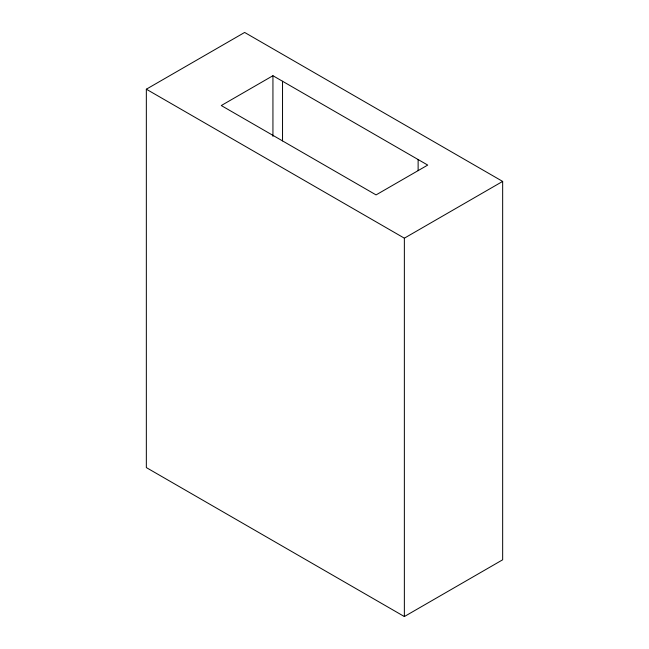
<?xml version="1.0" encoding="UTF-8"?>
<svg xmlns="http://www.w3.org/2000/svg" width="649" height="649" viewBox="0 0 649 649"><rect width="100%" height="100%" fill="white"/><g stroke="black" fill="none" stroke-linecap="round" stroke-linejoin="round"><path stroke-width="0.97" d="M146.341 89.205L244.641 32.45L502.659 181.412L502.659 559.795L404.359 616.55L146.341 467.588L146.341 89.205L404.359 238.175L502.659 181.412M272.937 75.714L221.277 105.544L376.063 194.903L427.723 165.081L272.937 75.714L272.937 136.371M418.126 159.54L418.126 170.663M404.359 238.175L404.359 616.55M282.534 81.255L282.534 140.898"/></g></svg>
